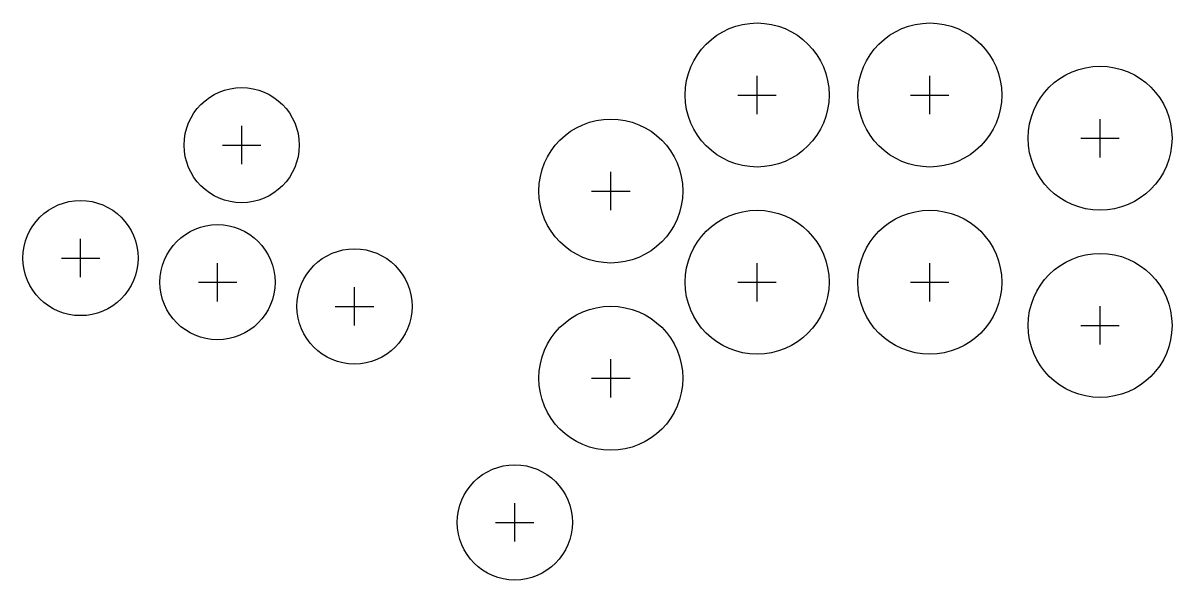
# Model space of a CAD drawing. Header units: millimetres. Extents: x -41 to 199, y -62 to 54.
import ezdxf

# ---------------------------------------------------------------- set-up
doc = ezdxf.new("R2010")
doc.units = ezdxf.units.MM
for name, color, linetype in [('BUTTONS_24', 1, 'Continuous'), ('BUTTONS_30', 5, 'Continuous'), ('REFERENCE', 8, 'Continuous')]:
    doc.layers.add(name, color=color, linetype=linetype)

msp = doc.modelspace()

# ---------------------------------------------------------------- linework, layer by layer
at = {"layer": 'BUTTONS_24'}
for centre in [(5.0358, 28.5594), (-28.5594, 5.0358), (0, 0), (28.5594, -5.0358), (61.9795, -50.0309)]:
    msp.add_circle(centre, 12, dxfattribs=at)
at = {"layer": 'BUTTONS_30'}
for centre in [(112.5, 39), (148.5, 39), (184, 30), (82, 19), (112.5, 0), (148.5, 0), (184, -9), (82, -20)]:
    msp.add_circle(centre, 15, dxfattribs=at)
at = {"layer": 'REFERENCE'}
for p, q in [((112.5, 35), (112.5, 43)), ((148.5, 35), (148.5, 43)), ((108.5, 39), (116.5, 39)), ((144.5, 39), (152.5, 39)), ((184, 26), (184, 34)), ((5.0358, 24.5594), (5.0358, 32.5594)), ((180, 30), (188, 30)), ((1.0358, 28.5594), (9.0358, 28.5594)), ((82, 15), (82, 23)), ((78, 19), (86, 19)), ((-28.5594, 1.0358), (-28.5594, 9.0358)), ((-32.5594, 5.0358), (-24.5594, 5.0358)), ((0, -4), (0, 4)), ((112.5, -4), (112.5, 4)), ((148.5, -4), (148.5, 4)), ((-4, 0), (4, 0)), ((108.5, 0), (116.5, 0)), ((144.5, 0), (152.5, 0)), ((28.5594, -9.0358), (28.5594, -1.0358)), ((24.5594, -5.0358), (32.5594, -5.0358)), ((184, -13), (184, -5)), ((180, -9), (188, -9)), ((82, -24), (82, -16)), ((78, -20), (86, -20)), ((61.9795, -54.0309), (61.9795, -46.0309)), ((57.9795, -50.0309), (65.9795, -50.0309))]:
    msp.add_line(p, q, dxfattribs=at)

doc.saveas('drawing.dxf')
